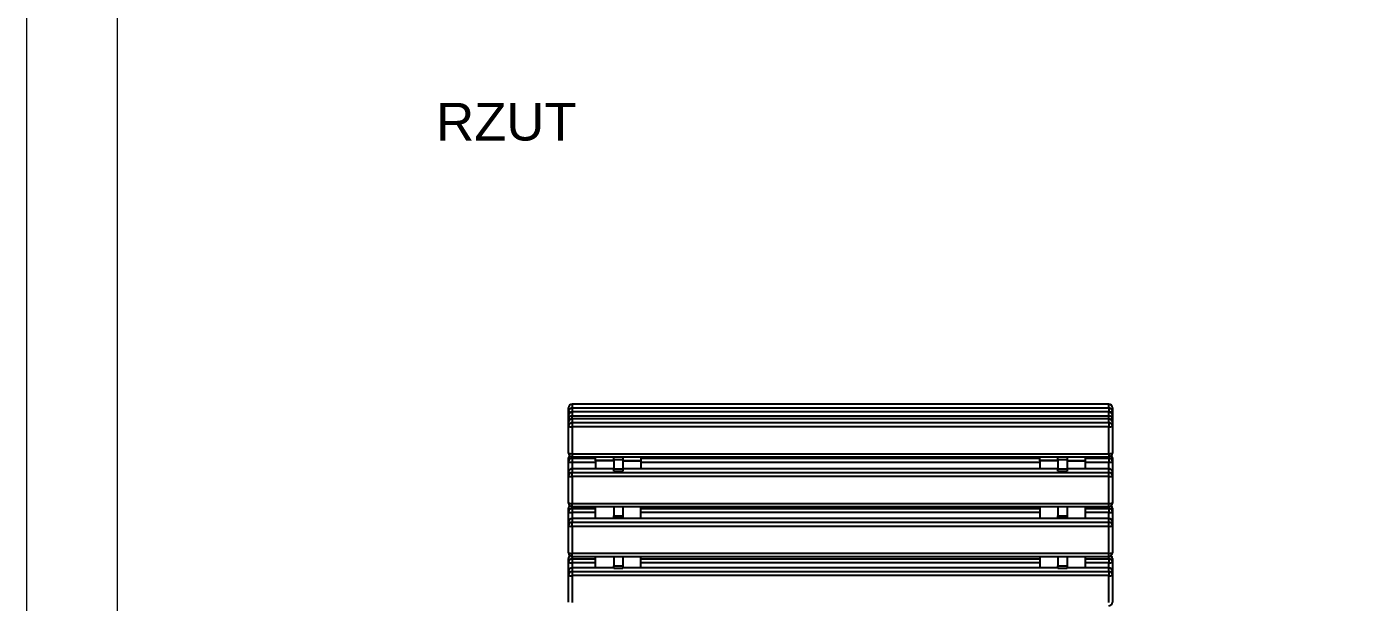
# Model space of a CAD drawing. Header units: millimetres. Extents: x 1508 to 7448, y -3239 to 961.
# Drawn here: x 1508 to 2993, y -2159 to -1524 of the extents above; entities that cross this region are included whole.
import ezdxf

# ---------------------------------------------------------------- set-up
doc = ezdxf.new("R2010")
doc.units = ezdxf.units.MM
doc.layers.add('tabelka', color=155, linetype='Continuous')
doc.layers.add('WYMIAR', color=96, linetype='Continuous')

# ---------------------------------------------------------------- blocks, each defined once
blk = doc.blocks.new('tyl')
for p, q in [((-1837.7, 932.5), (-1837.7, 936.6)), ((-1241.7, 940.6), (-1833.7, 940.6)), ((-1833.7, 940.6), (-1833.7, 936.4)), ((-1241.7, 940.6), (-1833.7, 940.6)), ((-1833.7, 940.6), (-1833.7, 940.6)), ((-1833.7, 936.4), (-1241.7, 936.4)), ((-1833.7, 936.4), (-1833.7, 932)), ((-1241.7, 936.4), (-1241.7, 940.6)), ((-1241.7, 940.6), (-1241.7, 940.6)), ((-1241.7, 936.4), (-1241.7, 932)), ((-1237.7, 936.6), (-1237.7, 932.5)), ((-1837.7, 928), (-1837.7, 932.5)), ((-1837.7, 923.8), (-1837.7, 928)), ((-1837.7, 920.4), (-1837.7, 923.8)), ((-1241.7, 932), (-1833.7, 932)), ((-1833.7, 932), (-1833.7, 927.8)), ((-1241.7, 932), (-1833.7, 932)), ((-1833.7, 932), (-1833.7, 932)), ((-1833.7, 927.8), (-1241.7, 927.8)), ((-1833.7, 924.4), (-1833.7, 927.8)), ((-1241.7, 924.4), (-1833.7, 924.4)), ((-1833.7, 924.4), (-1833.7, 924.3)), ((-1833.7, 924.3), (-1833.7, 920.2)), ((-1241.7, 924.3), (-1833.7, 924.3)), ((-1241.7, 927.8), (-1241.7, 932)), ((-1241.7, 932), (-1241.7, 932)), ((-1241.7, 924.4), (-1241.7, 927.8)), ((-1241.7, 924.4), (-1241.7, 924.3)), ((-1241.7, 920.2), (-1241.7, 924.3)), ((-1237.7, 932.5), (-1237.7, 928)), ((-1237.7, 928), (-1237.7, 923.8)), ((-1237.7, 923.8), (-1237.7, 920.4)), ((-1837.7, 916.2), (-1837.7, 920.4)), ((-1837.7, 886.5), (-1837.7, 916.2)), ((-1833.7, 920.2), (-1241.7, 920.2)), ((-1833.7, 920.2), (-1833.7, 915.7)), ((-1241.7, 915.7), (-1833.7, 915.7)), ((-1833.7, 915.7), (-1833.7, 885.9)), ((-1241.7, 920.2), (-1241.7, 915.7)), ((-1241.7, 885.9), (-1241.7, 915.7)), ((-1237.7, 920.4), (-1237.7, 916.2)), ((-1237.7, 916.2), (-1237.7, 886.5)), ((-1837.7, 877), (-1837.7, 881.2)), ((-1837.7, 865.4), (-1837.7, 877)), ((-1833.7, 885.9), (-1241.7, 885.9)), ((-1833.7, 885.9), (-1833.7, 882.5)), ((-1833.7, 882.5), (-1241.7, 882.5)), ((-1833.7, 882.5), (-1833.7, 881)), ((-1833.7, 881), (-1833.7, 876.4)), ((-1833.7, 881), (-1807.7, 881)), ((-1807.7, 876.4), (-1833.7, 876.4)), ((-1833.7, 876.4), (-1833.7, 869.4)), ((-1807.7, 878.6), (-1807.7, 882.5)), ((-1787.7, 878.6), (-1807.7, 878.6)), ((-1787.7, 878.4), (-1807.7, 878.4)), ((-1807.7, 877.9), (-1807.7, 878.4)), ((-1807.7, 877.9), (-1807.7, 869.4)), ((-1787.7, 877.9), (-1807.7, 877.9)), ((-1787.7, 882.4), (-1787.7, 882.5)), ((-1787.7, 879.3), (-1787.7, 882.4)), ((-1777.7, 879.3), (-1787.7, 879.3)), ((-1787.7, 879.3), (-1787.7, 869.4)), ((-1777.7, 882.5), (-1777.7, 882.4)), ((-1777.7, 882.4), (-1777.7, 879.3)), ((-1777.7, 879.3), (-1777.7, 869.4)), ((-1777.7, 878.6), (-1757.7, 878.6)), ((-1777.7, 878.4), (-1757.7, 878.4)), ((-1777.7, 877.9), (-1757.7, 877.9)), ((-1757.7, 882.5), (-1757.7, 878.6)), ((-1757.7, 881), (-1317.7, 881)), ((-1757.7, 878.4), (-1757.7, 877.9)), ((-1757.7, 877.9), (-1757.7, 869.4)), ((-1317.7, 876.4), (-1757.7, 876.4)), ((-1317.7, 878.6), (-1317.7, 882.5)), ((-1297.7, 878.6), (-1317.7, 878.6)), ((-1317.7, 877.9), (-1317.7, 878.4)), ((-1297.7, 878.4), (-1317.7, 878.4)), ((-1297.7, 877.9), (-1317.7, 877.9)), ((-1317.7, 877.9), (-1317.7, 869.4)), ((-1297.7, 882.4), (-1297.7, 882.5)), ((-1297.7, 879.3), (-1297.7, 882.4)), ((-1287.7, 879.3), (-1297.7, 879.3)), ((-1297.7, 879.3), (-1297.7, 869.4)), ((-1287.7, 882.5), (-1287.7, 882.4)), ((-1287.7, 882.4), (-1287.7, 879.3)), ((-1287.7, 879.3), (-1287.7, 869.4)), ((-1287.7, 878.6), (-1267.7, 878.6)), ((-1287.7, 878.4), (-1267.7, 878.4)), ((-1287.7, 877.9), (-1267.7, 877.9)), ((-1267.7, 882.5), (-1267.7, 878.6)), ((-1267.7, 881), (-1241.7, 881)), ((-1267.7, 878.4), (-1267.7, 877.9)), ((-1267.7, 877.9), (-1267.7, 869.4)), ((-1241.7, 876.4), (-1267.7, 876.4)), ((-1241.7, 885.9), (-1241.7, 882.5)), ((-1241.7, 881), (-1241.7, 882.5)), ((-1241.7, 881), (-1241.7, 876.4)), ((-1241.7, 869.4), (-1241.7, 876.4)), ((-1237.7, 881.2), (-1237.7, 877)), ((-1237.7, 877), (-1237.7, 865.4)), ((-1837.7, 861.2), (-1837.7, 865.4)), ((-1787.7, 869.4), (-1833.7, 869.4)), ((-1833.7, 869.4), (-1833.7, 865.2)), ((-1787.7, 869.4), (-1833.7, 869.4)), ((-1833.7, 869.4), (-1833.7, 869.4)), ((-1833.7, 860.7), (-1833.7, 865.2)), ((-1833.7, 865.2), (-1241.7, 865.2)), ((-1787.7, 869.4), (-1777.7, 869.4)), ((-1787.7, 866.8), (-1787.7, 869.4)), ((-1787.7, 866.8), (-1777.7, 866.8)), ((-1297.7, 869.4), (-1777.7, 869.4)), ((-1777.7, 869.4), (-1777.7, 866.8)), ((-1297.7, 869.4), (-1777.7, 869.4)), ((-1297.7, 869.4), (-1287.7, 869.4)), ((-1297.7, 866.8), (-1297.7, 869.4)), ((-1297.7, 866.8), (-1287.7, 866.8)), ((-1241.7, 869.4), (-1287.7, 869.4)), ((-1287.7, 869.4), (-1287.7, 866.8)), ((-1241.7, 869.4), (-1287.7, 869.4)), ((-1241.7, 865.2), (-1241.7, 869.4)), ((-1241.7, 869.4), (-1241.7, 869.4)), ((-1241.7, 860.7), (-1241.7, 865.2)), ((-1237.7, 865.4), (-1237.7, 861.2)), ((-1837.7, 831.5), (-1837.7, 861.2)), ((-1241.7, 860.7), (-1833.7, 860.7)), ((-1833.7, 860.7), (-1833.7, 831)), ((-1241.7, 831), (-1241.7, 860.7)), ((-1237.7, 861.2), (-1237.7, 831.5)), ((-1837.7, 821.5), (-1837.7, 825.7)), ((-1837.7, 810.4), (-1837.7, 821.5)), ((-1833.7, 831), (-1241.7, 831)), ((-1833.7, 827.5), (-1833.7, 831)), ((-1833.7, 827.5), (-1241.7, 827.5)), ((-1833.7, 827.5), (-1833.7, 825.5)), ((-1833.7, 825.5), (-1833.7, 821)), ((-1833.7, 825.5), (-1807.7, 825.5)), ((-1807.7, 821), (-1833.7, 821)), ((-1833.7, 821), (-1833.7, 814.4)), ((-1807.7, 814.4), (-1807.7, 827.5)), ((-1787.7, 827.4), (-1787.7, 827.5)), ((-1777.7, 827.4), (-1787.7, 827.4)), ((-1787.7, 827.4), (-1787.7, 817.5)), ((-1787.7, 817.5), (-1777.7, 817.5)), ((-1787.7, 815), (-1787.7, 817.5)), ((-1777.7, 827.5), (-1777.7, 827.4)), ((-1777.7, 827.4), (-1777.7, 817.5)), ((-1777.7, 817.5), (-1777.7, 815)), ((-1757.7, 814.4), (-1757.7, 827.5)), ((-1757.7, 825.5), (-1317.7, 825.5)), ((-1317.7, 821), (-1757.7, 821)), ((-1317.7, 827.5), (-1317.7, 814.4)), ((-1297.7, 827.4), (-1297.7, 827.5)), ((-1287.7, 827.4), (-1297.7, 827.4)), ((-1297.7, 827.4), (-1297.7, 817.5)), ((-1297.7, 817.5), (-1287.7, 817.5)), ((-1297.7, 815), (-1297.7, 817.5)), ((-1287.7, 827.5), (-1287.7, 827.4)), ((-1287.7, 827.4), (-1287.7, 817.5)), ((-1287.7, 817.5), (-1287.7, 815)), ((-1267.7, 827.5), (-1267.7, 814.4)), ((-1267.7, 825.5), (-1241.7, 825.5)), ((-1241.7, 821), (-1267.7, 821)), ((-1241.7, 827.5), (-1241.7, 831)), ((-1241.7, 825.5), (-1241.7, 827.5)), ((-1241.7, 825.5), (-1241.7, 821)), ((-1241.7, 814.4), (-1241.7, 821)), ((-1237.7, 825.7), (-1237.7, 821.5)), ((-1237.7, 821.5), (-1237.7, 810.4)), ((-1837.7, 806.3), (-1837.7, 810.4)), ((-1837.7, 776.6), (-1837.7, 806.3)), ((-1241.7, 814.4), (-1833.7, 814.4)), ((-1833.7, 814.4), (-1833.7, 810.2)), ((-1241.7, 814.4), (-1833.7, 814.4)), ((-1833.7, 814.4), (-1833.7, 814.4)), ((-1833.7, 805.7), (-1833.7, 810.2)), ((-1833.7, 810.2), (-1241.7, 810.2)), ((-1241.7, 805.7), (-1833.7, 805.7)), ((-1833.7, 805.7), (-1833.7, 776)), ((-1787.7, 815), (-1777.7, 815)), ((-1787.7, 815), (-1787.7, 814.4)), ((-1777.7, 815), (-1777.7, 814.4)), ((-1297.7, 815), (-1287.7, 815)), ((-1297.7, 815), (-1297.7, 814.4)), ((-1287.7, 815), (-1287.7, 814.4)), ((-1241.7, 810.2), (-1241.7, 814.4)), ((-1241.7, 814.4), (-1241.7, 814.4)), ((-1241.7, 805.7), (-1241.7, 810.2)), ((-1241.7, 776), (-1241.7, 805.7)), ((-1237.7, 810.4), (-1237.7, 806.3)), ((-1237.7, 806.3), (-1237.7, 776.6)), ((-1833.7, 776), (-1241.7, 776)), ((-1833.7, 772.6), (-1833.7, 776)), ((-1833.7, 772.6), (-1241.7, 772.6)), ((-1833.7, 772.6), (-1833.7, 770)), ((-1807.7, 760), (-1807.7, 772.6)), ((-1787.7, 772), (-1787.7, 772.6)), ((-1777.7, 772.6), (-1777.7, 772)), ((-1757.7, 760), (-1757.7, 772.6)), ((-1317.7, 772.6), (-1317.7, 760)), ((-1297.7, 772), (-1297.7, 772.6)), ((-1287.7, 772.6), (-1287.7, 772)), ((-1267.7, 772.6), (-1267.7, 760)), ((-1241.7, 772.6), (-1241.7, 776)), ((-1241.7, 770), (-1241.7, 772.6)), ((-1837.7, 766.1), (-1837.7, 770.2)), ((-1837.7, 756), (-1837.7, 766.1)), ((-1833.7, 770), (-1833.7, 765.5)), ((-1833.7, 770), (-1807.7, 770)), ((-1807.7, 765.5), (-1833.7, 765.5)), ((-1833.7, 765.5), (-1833.7, 760)), ((-1787.7, 760), (-1833.7, 760)), ((-1833.7, 760), (-1833.7, 759.9)), ((-1833.7, 759.9), (-1833.7, 755.8)), ((-1787.7, 759.9), (-1833.7, 759.9)), ((-1777.7, 772), (-1787.7, 772)), ((-1787.7, 772), (-1787.7, 762.1)), ((-1787.7, 762.1), (-1777.7, 762.1)), ((-1787.7, 759.5), (-1787.7, 762.1)), ((-1787.7, 759.5), (-1777.7, 759.5)), ((-1777.7, 772), (-1777.7, 762.1)), ((-1777.7, 762.1), (-1777.7, 759.5)), ((-1297.7, 760), (-1777.7, 760)), ((-1297.7, 759.9), (-1777.7, 759.9)), ((-1757.7, 770), (-1317.7, 770)), ((-1317.7, 765.5), (-1757.7, 765.5)), ((-1287.7, 772), (-1297.7, 772)), ((-1297.7, 772), (-1297.7, 762.1)), ((-1297.7, 762.1), (-1287.7, 762.1)), ((-1297.7, 759.5), (-1297.7, 762.1)), ((-1297.7, 759.5), (-1287.7, 759.5)), ((-1287.7, 772), (-1287.7, 762.1)), ((-1287.7, 762.1), (-1287.7, 759.5)), ((-1241.7, 760), (-1287.7, 760)), ((-1241.7, 759.9), (-1287.7, 759.9)), ((-1267.7, 770), (-1241.7, 770)), ((-1241.7, 765.5), (-1267.7, 765.5)), ((-1241.7, 770), (-1241.7, 765.5)), ((-1241.7, 760), (-1241.7, 765.5)), ((-1241.7, 760), (-1241.7, 759.9)), ((-1241.7, 755.8), (-1241.7, 759.9)), ((-1237.7, 770.2), (-1237.7, 766.1)), ((-1237.7, 766.1), (-1237.7, 756)), ((-1837.7, 751.8), (-1837.7, 756)), ((-1837.7, 722.1), (-1837.7, 751.8)), ((-1833.7, 755.8), (-1241.7, 755.8)), ((-1833.7, 755.8), (-1833.7, 751.3)), ((-1241.7, 751.3), (-1833.7, 751.3)), ((-1833.7, 751.3), (-1833.7, 721.6)), ((-1241.7, 755.8), (-1241.7, 751.3)), ((-1241.7, 721.6), (-1241.7, 751.3)), ((-1237.7, 756), (-1237.7, 751.8)), ((-1237.7, 751.8), (-1237.7, 722.1))]:
    blk.add_line(p, q)
at = {"flags": 128}
blk.add_lwpolyline([(-1240.8, 931.9), (-1240.1, 931.9), (-1239.4, 932), (-1238.8, 932.1), (-1238.3, 932.2), (-1238, 932.3), (-1237.7, 932.4), (-1237.7, 932.5)], dxfattribs=at)
for centre, radius, start, end in [((-1833.7, 936.6), 4, 90, 180), ((-1833.7, 936.6), 3.98, 89.723, 179.7203), ((-1833.7, 932.4), 3.98, 89.723, 179.7203), ((-1241.7, 936.6), 4, 0, 90), ((-1241.6, 936.6), 3.98, 0.2797, 90.277), ((-1241.6, 932.4), 3.98, 0.2797, 90.277), ((-1835, 938.5), 6.61, 246.1852, 274.4398), ((-1833.7, 928), 4, 90, 180), ((-1833.7, 928), 3.98, 89.723, 179.7203), ((-1833.7, 923.8), 3.98, 89.723, 179.7203), ((-1833.7, 920.4), 4, 90, 180), ((-1833.7, 920.4), 3.98, 89.723, 179.7203), ((-1836.4, 925.6), 2.19, 233.6586, 272.9112), ((-1241.7, 928), 4, 0, 90), ((-1241.6, 928), 3.98, 0.2797, 90.277), ((-1241.6, 923.8), 3.98, 0.2797, 90.277), ((-1241.7, 920.4), 4, 0, 90), ((-1241.6, 920.4), 3.98, 0.2797, 90.277), ((-1238.9, 925.6), 2.19, 267.0888, 306.3414), ((-1833.7, 916.2), 3.98, 89.723, 179.7203), ((-1834.6, 923.3), 7.69, 246.8728, 277.3301), ((-1241.6, 916.2), 3.98, 0.2797, 90.277), ((-1240.7, 923.3), 7.69, 262.6699, 293.1272), ((-1833.7, 886.5), 4, 180, 270), ((-1834.6, 893.6), 7.69, 246.8728, 277.3301), ((-1833.7, 881.2), 4, 138.1708, 180), ((-1833.7, 881.2), 3.94, 137.5908, 179.9558), ((-1833.7, 877), 3.98, 89.723, 179.7203), ((-1834.6, 884.1), 7.69, 246.8728, 277.3301), ((-1241.7, 886.5), 4, 270, 0), ((-1240.7, 893.6), 7.69, 262.6699, 293.1272), ((-1241.6, 877), 3.98, 0.2797, 90.277), ((-1240.7, 884.1), 7.69, 262.6699, 293.1272), ((-1241.7, 881.2), 4, 0, 41.8292), ((-1241.6, 881.2), 3.94, 0.0442, 42.4092), ((-1833.7, 865.4), 4, 90, 180), ((-1833.7, 865.4), 3.98, 89.723, 179.7203), ((-1833.7, 861.2), 3.98, 89.723, 179.7203), ((-1241.7, 865.4), 4, 0, 90), ((-1241.6, 865.4), 3.98, 0.2797, 90.277), ((-1241.6, 861.2), 3.98, 0.2797, 90.277), ((-1834.6, 868.3), 7.69, 246.8728, 277.3301), ((-1240.7, 868.3), 7.69, 262.6699, 293.1272), ((-1833.7, 831.5), 4, 180, 270), ((-1834.6, 838.6), 7.69, 246.8728, 277.3301), ((-1833.7, 825.7), 4, 133.2134, 180), ((-1833.7, 825.7), 3.95, 132.584, 179.9232), ((-1833.7, 821.5), 3.98, 89.723, 179.7203), ((-1834.6, 828.6), 7.69, 246.8728, 277.3301), ((-1241.7, 831.5), 4, 270, 0), ((-1240.7, 838.6), 7.69, 262.6699, 293.1272), ((-1241.6, 821.5), 3.98, 0.2797, 90.277), ((-1240.7, 828.6), 7.69, 262.6699, 293.1272), ((-1241.7, 825.7), 4, 0, 46.7866), ((-1241.6, 825.7), 3.95, 0.0653, 47.4275), ((-1833.7, 810.4), 4, 90, 180), ((-1833.7, 810.4), 3.98, 89.723, 179.7203), ((-1833.7, 806.3), 3.98, 89.723, 179.7203), ((-1834.6, 813.4), 7.69, 246.8728, 277.3301), ((-1241.7, 810.4), 4, 0, 90), ((-1241.6, 810.4), 3.98, 0.2797, 90.277), ((-1241.6, 806.3), 3.98, 0.2797, 90.277), ((-1240.7, 813.4), 7.69, 262.6699, 293.1272), ((-1833.7, 776.6), 4, 180, 270), ((-1834.6, 783.6), 7.69, 246.8728, 277.3301), ((-1833.7, 770.2), 4, 127.7487, 180), ((-1833.7, 770.2), 3.95, 127.0336, 179.9103), ((-1241.7, 776.6), 4, 270, 0), ((-1240.7, 783.6), 7.69, 262.6699, 293.1272), ((-1241.7, 770.2), 4, 0, 52.2513), ((-1241.6, 770.2), 3.95, 0.0764, 52.9796), ((-1833.7, 766.1), 3.98, 89.723, 179.7203), ((-1834.6, 773.2), 7.69, 246.8728, 277.3301), ((-1833.7, 756), 4, 90, 180), ((-1833.7, 756), 3.98, 89.723, 179.7203), ((-1241.6, 766.1), 3.98, 0.2797, 90.277), ((-1240.7, 773.2), 7.69, 262.6699, 293.1272), ((-1241.7, 756), 4, 0, 90), ((-1241.6, 756), 3.98, 0.2797, 90.277), ((-1833.7, 751.8), 3.98, 89.723, 179.7203), ((-1834.6, 758.9), 7.69, 246.8728, 277.3301), ((-1241.6, 751.8), 3.98, 0.2797, 90.277), ((-1240.7, 758.9), 7.69, 262.6699, 293.1272), ((-1241.7, 722.1), 4, 270, 0)]:
    blk.add_arc(centre, radius, start, end)

msp = doc.modelspace()

# ---------------------------------------------------------------- linework, layer by layer
at = {"layer": 'tabelka', "lineweight": 5}
for points in [[(1507.89, 960.67), (7447.89, 960.67), (7447.89, -3239.33), (1507.89, -3239.33)], [(1607.89, 860.67), (7347.89, 860.67), (7347.89, -3139.33), (1607.89, -3139.33)]]:
    msp.add_lwpolyline(points, close=True, dxfattribs=at)

# ---------------------------------------------------------------- block references
msp.add_blockref('tyl', (3942.98, -2880.67))

# ---------------------------------------------------------------- texts
at = {"layer": 'WYMIAR', "insert": (1959.35, -1607.41), "char_height": 41.5951, "width": 196.5247, "attachment_point": 1}
msp.add_mtext('{\\f@Arial Unicode MS|b0|i0|c238|p34;RZUT}', dxfattribs=at)

doc.saveas('drawing.dxf')
